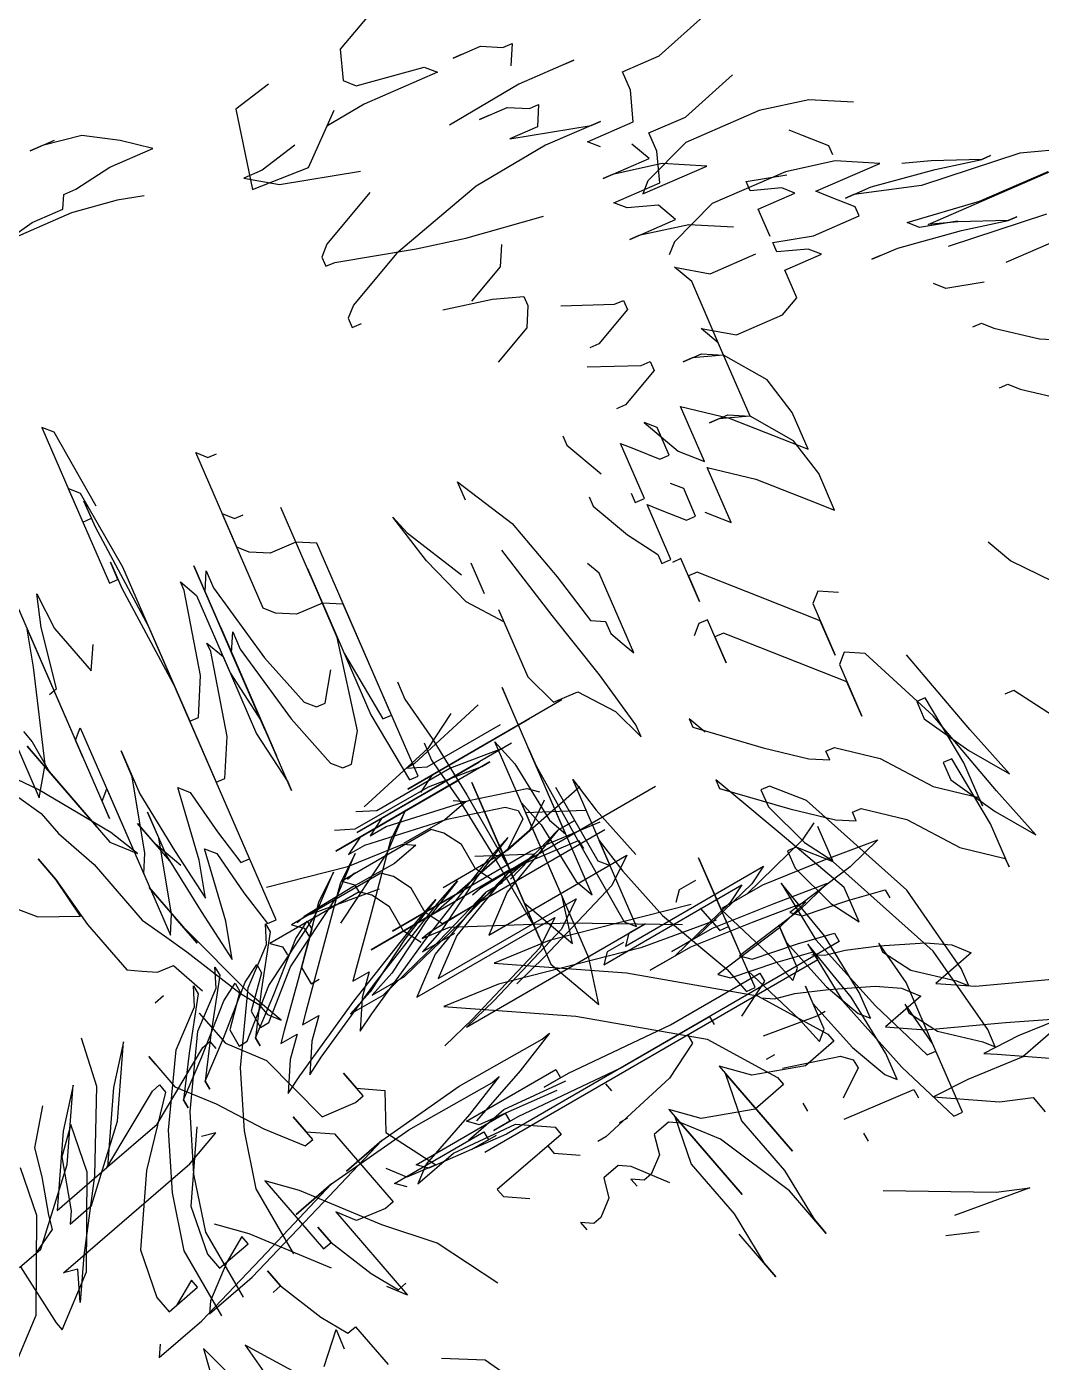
# Model space of a CAD drawing. Header units: millimetres. Extents: x 6517 to 10548, y -1828 to 1073.
# Drawn here: x 9359.4 to 9371.56, y -105.22 to -89.21 of the extents above; entities that cross this region are included whole.
import ezdxf

# ---------------------------------------------------------------- set-up
doc = ezdxf.new("R2010")
doc.units = ezdxf.units.MM
doc.layers.add('AĞAÇLAR', color=7, linetype='Continuous')
doc.layers.add('kapı', color=6, linetype='Continuous', lineweight=9)

# ---------------------------------------------------------------- blocks, each defined once
blk = doc.blocks.new('A$C06865A3D')
at = {"color": 87}
for p, q in [((2.45463, 2.78596), (2.5168, 2.94374)), ((2.50214, 2.84266), (2.47312, 2.78496)), ((2.50562, 2.80358), (2.52277, 2.84711)), ((2.49027, 2.82849), (2.48812, 2.82305)), ((2.48812, 2.82305), (2.49027, 2.82849)), ((2.48812, 2.82305), (2.46651, 2.80014)), ((2.47196, 2.79799), (2.48812, 2.82305)), ((2.45151, 2.76205), (2.47196, 2.79799)), ((2.46651, 2.80014), (2.45463, 2.78596)), ((2.40629, 2.79157), (2.38554, 2.77294)), ((2.39029, 2.75097), (2.40629, 2.79157)), ((2.50464, 2.78511), (2.49062, 2.7655)), ((2.38554, 2.77294), (2.3683, 2.74623)), ((2.56785, 2.75392), (2.59277, 2.76924)), ((2.30004, 2.72622), (2.30214, 2.7656)), ((2.41457, 2.7615), (2.39838, 2.75448)), ((2.40895, 2.73021), (2.42037, 2.75922)), ((2.42037, 2.75922), (2.41457, 2.7615)), ((2.44507, 2.74573), (2.45151, 2.76205)), ((2.49062, 2.7655), (2.48302, 2.7622)), ((2.39838, 2.75448), (2.39029, 2.75097)), ((2.44722, 2.75117), (2.44507, 2.74573)), ((2.55812, 2.74518), (2.56026, 2.75063)), ((2.56026, 2.75063), (2.56785, 2.75392)), ((2.3683, 2.74623), (2.35002, 2.69983)), ((2.2909, 2.70302), (2.30004, 2.72622)), ((2.394, 2.7093), (2.40895, 2.73021)), ((2.41142, 2.70244), (2.42056, 2.72564)), ((2.42056, 2.72564), (2.41247, 2.72213)), ((2.41247, 2.72213), (2.39981, 2.70701)), ((2.39981, 2.70701), (2.394, 2.7093)), ((2.30252, 2.69844), (2.2909, 2.70302)), ((2.42884, 2.69557), (2.41142, 2.70244)), ((2.31765, 2.68578), (2.30252, 2.69844)), ((2.36972, 2.69876), (2.34897, 2.68014)), ((2.35002, 2.69983), (2.3502, 2.66625)), ((2.43007, 2.68168), (2.42884, 2.69557)), ((2.26434, 2.68668), (2.25063, 2.65187)), ((2.26205, 2.68088), (2.26434, 2.68668)), ((2.30622, 2.65677), (2.31765, 2.68578)), ((2.24711, 2.65996), (2.26205, 2.68088)), ((2.34088, 2.67662), (2.32698, 2.6754)), ((2.32945, 2.64762), (2.34088, 2.67662)), ((2.34897, 2.68014), (2.33173, 2.65342)), ((2.41865, 2.65268), (2.43007, 2.68168)), ((2.32698, 2.6754), (2.31431, 2.66029)), ((2.21702, 2.65171), (2.2274, 2.66103)), ((2.2274, 2.66103), (2.22969, 2.66683)), ((2.22969, 2.66683), (2.23901, 2.65645)), ((2.23216, 2.63905), (2.24711, 2.65996)), ((2.31431, 2.66029), (2.30622, 2.65677)), ((2.3502, 2.66625), (2.35372, 2.65816)), ((2.21017, 2.63431), (2.21702, 2.65171)), ((2.23901, 2.65645), (2.23216, 2.63905)), ((2.25063, 2.65187), (2.23815, 2.60318)), ((2.33173, 2.65342), (2.32945, 2.64762)), ((2.40018, 2.63986), (2.41865, 2.65268)), ((2.11393, 2.64543), (2.11763, 2.60376)), ((2.17076, 2.63644), (2.15247, 2.59004)), ((2.16266, 2.63293), (2.17076, 2.63644)), ((2.21245, 2.64011), (2.21017, 2.63431)), ((2.41408, 2.64108), (2.40018, 2.63986)), ((2.46053, 2.62278), (2.41408, 2.64108)), ((2.14086, 2.59461), (2.16266, 2.63293)), ((2.49061, 2.63103), (2.46053, 2.62278)), ((2.51612, 2.62768), (2.49061, 2.63103)), ((2.53935, 2.61852), (2.51612, 2.62768)), ((2.46053, 2.62278), (2.44787, 2.60766)), ((2.45015, 2.61346), (2.46053, 2.62278)), ((2.52317, 2.6115), (2.53935, 2.61852)), ((2.44558, 2.60186), (2.45015, 2.61346)), ((2.4908, 2.59745), (2.52317, 2.6115)), ((2.11763, 2.60376), (2.13277, 2.5911)), ((2.23815, 2.60318), (2.23272, 2.53832)), ((2.38999, 2.59697), (2.39227, 2.60277)), ((2.39227, 2.60277), (2.39808, 2.60048)), ((2.44787, 2.60766), (2.44558, 2.60186)), ((2.13277, 2.5911), (2.14086, 2.59461)), ((2.36695, 2.57254), (2.38999, 2.59697)), ((2.39808, 2.60048), (2.40055, 2.5727)), ((2.46424, 2.58111), (2.4908, 2.59745)), ((2.15247, 2.59004), (2.14577, 2.56388)), ((2.29517, 2.56062), (2.30783, 2.57573)), ((2.30783, 2.57573), (2.31364, 2.57344)), ((2.49908, 2.56738), (2.46424, 2.58111)), ((2.31364, 2.57344), (2.32296, 2.56306)), ((2.40055, 2.5727), (2.39826, 2.5669)), ((2.48289, 2.56036), (2.49908, 2.56738)), ((2.61603, 2.5688), (2.60629, 2.56006)), ((2.67362, 2.57125), (2.61603, 2.5688)), ((2.73452, 2.56611), (2.67362, 2.57125)), ((2.15056, 2.51708), (2.18046, 2.55891)), ((2.27793, 2.5339), (2.29517, 2.56062)), ((2.32296, 2.56306), (2.32544, 2.53529)), ((2.46319, 2.56142), (2.45509, 2.55791)), ((2.48061, 2.55456), (2.46319, 2.56142)), ((2.60629, 2.56006), (2.60959, 2.55248)), ((2.70085, 2.56052), (2.69871, 2.55508)), ((2.74657, 2.54879), (2.70085, 2.56052)), ((2.77148, 2.56411), (2.73452, 2.56611)), ((2.74326, 2.55638), (2.77148, 2.56411)), ((2.47832, 2.54876), (2.48061, 2.55456)), ((2.60959, 2.55248), (2.64227, 2.5396)), ((2.69871, 2.55508), (2.7096, 2.55078)), ((2.7096, 2.55078), (2.74326, 2.55638)), ((2.46214, 2.54173), (2.47832, 2.54876)), ((2.62049, 2.54818), (2.58254, 2.53171)), ((2.64227, 2.5396), (2.62049, 2.54818)), ((2.7738, 2.53806), (2.74657, 2.54879)), ((2.14, 2.54134), (2.13666, 2.51586)), ((2.23272, 2.53832), (2.23642, 2.49665)), ((2.45404, 2.53822), (2.46214, 2.54173)), ((2.48888, 2.52449), (2.45404, 2.53822)), ((2.74344, 2.52488), (2.76835, 2.5402)), ((2.76835, 2.5402), (2.7738, 2.53806)), ((2.58254, 2.53171), (2.54459, 2.51524)), ((2.4588, 2.51624), (2.48079, 2.52098)), ((2.48079, 2.52098), (2.4866, 2.51869)), ((2.4866, 2.51869), (2.48888, 2.52449)), ((2.70763, 2.51385), (2.74344, 2.52488)), ((2.13209, 2.50425), (2.15056, 2.51708)), ((2.13666, 2.51586), (2.13209, 2.50425)), ((2.4252, 2.51608), (2.431, 2.51379)), ((2.431, 2.51379), (2.4588, 2.51624)), ((2.53155, 2.51409), (2.5294, 2.50865)), ((2.55878, 2.50336), (2.53155, 2.51409)), ((2.54459, 2.51524), (2.54244, 2.5098)), ((2.54244, 2.5098), (2.55878, 2.50336)), ((2.68272, 2.49852), (2.70763, 2.51385)), ((2.5294, 2.50865), (2.53271, 2.50106)), ((2.23642, 2.49665), (2.23994, 2.48856)), ((2.68057, 2.49308), (2.68272, 2.49852)), ((2.68602, 2.49094), (2.68057, 2.49308)), ((2.23994, 2.48856), (2.24575, 2.48627)), ((2.24575, 2.48627), (2.24804, 2.49207)), ((2.67629, 2.4822), (2.68602, 2.49094)), ((2.84073, 2.46788), (2.85995, 2.48994)), ((2.86578, 2.48951), (2.86363, 2.46032)), ((2.65137, 2.46688), (2.67629, 2.4822)), ((2.77745, 2.46748), (2.69378, 2.46273)), ((2.8362, 2.4569), (2.77745, 2.46748)), ((2.80856, 2.42916), (2.84073, 2.46788)), ((2.61128, 2.44496), (2.65137, 2.46688)), ((2.69378, 2.46273), (2.67101, 2.45285)), ((2.86363, 2.46032), (2.84938, 2.42615)), ((2.65798, 2.4517), (2.61887, 2.44826)), ((2.71012, 2.4563), (2.65798, 2.4517)), ((2.67101, 2.45285), (2.66887, 2.44741)), ((2.6861, 2.41824), (2.70081, 2.45067)), ((2.70081, 2.45067), (2.70042, 2.42654)), ((2.73191, 2.44771), (2.71012, 2.4563)), ((2.8471, 2.45261), (2.8362, 2.4569)), ((2.83951, 2.44932), (2.8471, 2.45261)), ((2.61887, 2.44826), (2.60583, 2.44711)), ((2.60583, 2.44711), (2.61128, 2.44496)), ((2.66887, 2.44741), (2.67976, 2.44312)), ((2.67976, 2.44312), (2.71128, 2.44327)), ((2.71128, 2.44327), (2.73191, 2.44771)), ((2.81459, 2.43399), (2.83951, 2.44932)), ((2.87314, 2.43027), (2.8861, 2.44692)), ((2.8861, 2.44692), (2.89776, 2.44606)), ((2.7673, 2.42633), (2.77983, 2.43715)), ((2.77983, 2.43715), (2.79192, 2.44213)), ((2.79192, 2.44213), (2.78977, 2.41293)), ((2.79397, 2.42955), (2.81459, 2.43399)), ((2.63936, 2.33377), (2.66501, 2.42993)), ((2.66501, 2.42993), (2.66764, 2.41711)), ((2.73169, 2.43031), (2.66982, 2.19841)), ((2.6848, 2.40048), (2.6995, 2.43291)), ((2.70042, 2.42654), (2.694, 2.37978)), ((2.6995, 2.43291), (2.69911, 2.40878)), ((2.71436, 2.4107), (2.72604, 2.43182)), ((2.72604, 2.43182), (2.73169, 2.43031)), ((2.74809, 2.40427), (2.7673, 2.42633)), ((2.78852, 2.43169), (2.79397, 2.42955)), ((2.8179, 2.4264), (2.78852, 2.43169)), ((2.78977, 2.41293), (2.80856, 2.42916)), ((2.86147, 2.40924), (2.8179, 2.4264)), ((2.84938, 2.42615), (2.84183, 2.40323)), ((2.84809, 2.40864), (2.87314, 2.43027)), ((2.66989, 2.38016), (2.6861, 2.41824)), ((2.63805, 2.31601), (2.6637, 2.41217)), ((2.6637, 2.41217), (2.66634, 2.39935)), ((2.66764, 2.41711), (2.66687, 2.36884)), ((2.73038, 2.41256), (2.66851, 2.18065)), ((2.70116, 2.38393), (2.71436, 2.4107)), ((2.71305, 2.39295), (2.72473, 2.41406)), ((2.71905, 2.41507), (2.75932, 2.40549)), ((2.76146, 2.41093), (2.71905, 2.41507)), ((2.72473, 2.41406), (2.73038, 2.41256)), ((2.80173, 2.40135), (2.76146, 2.41093)), ((2.85932, 2.4038), (2.86147, 2.40924)), ((2.69911, 2.40878), (2.69269, 2.36202)), ((2.73513, 2.38761), (2.74809, 2.40427)), ((2.75932, 2.40549), (2.81477, 2.4025)), ((2.81807, 2.39491), (2.80173, 2.40135)), ((2.81477, 2.4025), (2.85932, 2.4038)), ((2.84183, 2.40323), (2.84809, 2.40864)), ((2.66634, 2.39935), (2.66556, 2.35109)), ((2.66858, 2.3624), (2.6848, 2.40048)), ((2.69985, 2.36617), (2.71305, 2.39295)), ((2.73655, 2.3956), (2.74744, 2.39131)), ((2.76378, 2.38487), (2.73655, 2.3956)), ((2.81048, 2.39161), (2.81807, 2.39491)), ((2.66792, 2.38524), (2.64698, 2.33982)), ((2.67136, 2.38986), (2.70404, 2.37698)), ((2.71493, 2.37269), (2.67136, 2.38986)), ((2.694, 2.37978), (2.70116, 2.38393)), ((2.72844, 2.37637), (2.73513, 2.38761)), ((2.74744, 2.39131), (2.78441, 2.38932)), ((2.76708, 2.37729), (2.76378, 2.38487)), ((2.78441, 2.38932), (2.81048, 2.39161)), ((2.50948, 2.37822), (2.52037, 2.37393)), ((2.60207, 2.34174), (2.50948, 2.37822)), ((2.57906, 2.37603), (2.54887, 2.26291)), ((2.55568, 2.3338), (2.57341, 2.37754)), ((2.66234, 2.35188), (2.66989, 2.38016)), ((2.70404, 2.37698), (2.7486, 2.37828)), ((2.72218, 2.37096), (2.72844, 2.37637)), ((2.7486, 2.37828), (2.76708, 2.37729)), ((2.49957, 2.37301), (2.4709, 2.26554)), ((2.48335, 2.33492), (2.49806, 2.36735)), ((2.52037, 2.37393), (2.57698, 2.35791)), ((2.58126, 2.36879), (2.60519, 2.36565)), ((2.63573, 2.34733), (2.58126, 2.36879)), ((2.60443, 2.31948), (2.65496, 2.36858)), ((2.64216, 2.36365), (2.69431, 2.36825)), ((2.66687, 2.36884), (2.66234, 2.35188)), ((2.69431, 2.36825), (2.71279, 2.36725)), ((2.71279, 2.36725), (2.71493, 2.37269)), ((2.33241, 2.35999), (2.425, 2.32351)), ((2.37598, 2.34283), (2.33241, 2.35999)), ((2.36393, 2.36015), (2.35419, 2.35141)), ((2.47286, 2.31723), (2.36393, 2.36015)), ((2.45963, 2.35943), (2.4649, 2.33379)), ((2.50596, 2.32889), (2.52631, 2.35981)), ((2.52631, 2.35981), (2.53347, 2.36396)), ((2.53912, 2.36245), (2.54589, 2.34247)), ((2.55437, 2.31604), (2.5721, 2.35978)), ((2.5721, 2.35978), (2.57775, 2.35827)), ((2.60519, 2.36565), (2.64216, 2.36365)), ((2.66104, 2.33412), (2.66858, 2.3624)), ((2.69269, 2.36202), (2.69985, 2.36617)), ((2.90853, 2.34746), (2.92148, 2.36412)), ((2.27812, 2.34996), (2.28026, 2.3554)), ((2.35419, 2.35141), (2.34776, 2.33509)), ((2.49826, 2.35525), (2.46959, 2.24778)), ((2.49675, 2.34959), (2.49826, 2.35525)), ((2.53028, 2.35117), (2.54876, 2.35017)), ((2.62831, 2.31254), (2.53028, 2.35117)), ((2.57698, 2.35791), (2.62814, 2.34404)), ((2.60503, 2.22781), (2.63823, 2.35225)), ((2.63823, 2.35225), (2.63522, 2.34094)), ((2.66556, 2.35109), (2.66104, 2.33412)), ((2.75162, 2.34623), (2.75313, 2.35189)), ((2.82697, 2.35642), (2.83262, 2.35491)), ((2.27053, 2.34666), (2.27812, 2.34996)), ((2.33044, 2.32306), (2.27053, 2.34666)), ((2.42616, 2.31048), (2.37598, 2.34283)), ((2.4709, 2.26554), (2.49353, 2.35038)), ((2.49353, 2.35038), (2.47542, 2.28251)), ((2.48205, 2.31716), (2.49675, 2.34959)), ((2.525, 2.34205), (2.53216, 2.3462)), ((2.53216, 2.3462), (2.53781, 2.34469)), ((2.53781, 2.34469), (2.54458, 2.32471)), ((2.54589, 2.34247), (2.5421, 2.28289)), ((2.54876, 2.35017), (2.58903, 2.34059)), ((2.62814, 2.34404), (2.63573, 2.34733)), ((2.71653, 2.32882), (2.76448, 2.3429)), ((2.76448, 2.3429), (2.77031, 2.34247)), ((2.77031, 2.34247), (2.76859, 2.31912)), ((2.78703, 2.34284), (2.79268, 2.34133)), ((2.34776, 2.33509), (2.33803, 2.32635)), ((2.46081, 2.33455), (2.4717, 2.33025)), ((2.46977, 2.28401), (2.48335, 2.33492)), ((2.50465, 2.31113), (2.525, 2.34205)), ((2.53316, 2.30712), (2.55864, 2.33459)), ((2.55864, 2.33459), (2.55519, 2.28789)), ((2.58903, 2.34059), (2.60207, 2.34174)), ((2.64698, 2.33982), (2.60013, 2.2611)), ((2.63693, 2.33449), (2.63391, 2.32318)), ((2.63522, 2.34094), (2.63936, 2.33377)), ((2.69095, 2.2776), (2.70755, 2.33982)), ((2.70755, 2.33982), (2.7132, 2.33831)), ((2.33803, 2.32635), (2.33044, 2.32306)), ((2.4649, 2.33379), (2.46261, 2.27987)), ((2.46959, 2.24778), (2.49222, 2.33262)), ((2.4717, 2.33025), (2.50108, 2.32496)), ((2.48107, 2.281), (2.50596, 2.32889)), ((2.53003, 2.23764), (2.55568, 2.3338)), ((2.57113, 2.23686), (2.59679, 2.33301)), ((2.59679, 2.33301), (2.60356, 2.31303)), ((2.64851, 2.28101), (2.71653, 2.32882)), ((2.425, 2.32351), (2.47071, 2.31178)), ((2.47071, 2.31178), (2.47286, 2.31723)), ((2.50108, 2.32496), (2.54134, 2.31538)), ((2.53804, 2.32297), (2.61429, 2.29292)), ((2.59795, 2.29936), (2.53804, 2.32297)), ((2.54458, 2.32471), (2.54079, 2.26513)), ((2.55347, 2.26453), (2.60443, 2.31948)), ((2.55534, 2.31378), (2.55836, 2.32509)), ((2.55836, 2.32509), (2.55534, 2.31378)), ((2.63391, 2.32318), (2.63805, 2.31601)), ((2.70624, 2.32206), (2.71189, 2.32055)), ((2.71189, 2.32055), (2.71715, 2.29491)), ((2.76859, 2.31912), (2.74894, 2.29121)), ((2.43821, 2.29317), (2.42616, 2.31048)), ((2.46846, 2.26626), (2.48205, 2.31716)), ((2.47976, 2.26324), (2.50465, 2.31113)), ((2.52872, 2.21988), (2.55437, 2.31604)), ((2.54134, 2.31538), (2.59251, 2.30151)), ((2.55608, 2.27117), (2.55534, 2.31378)), ((2.55534, 2.31378), (2.56022, 2.26401)), ((2.56982, 2.2191), (2.59548, 2.31525)), ((2.59548, 2.31525), (2.60225, 2.29527)), ((2.60356, 2.31303), (2.60542, 2.25195)), ((2.6534, 2.29637), (2.62831, 2.31254)), ((2.55403, 2.29602), (2.55705, 2.30733)), ((2.55705, 2.30733), (2.55403, 2.29602)), ((2.59251, 2.30151), (2.59795, 2.29936)), ((2.19909, 2.2931), (2.1915, 2.28981)), ((2.25025, 2.27923), (2.19909, 2.2931)), ((2.31972, 2.29585), (2.40142, 2.26366)), ((2.4232, 2.25508), (2.31972, 2.29585)), ((2.32731, 2.29915), (2.3382, 2.29486)), ((2.33606, 2.28942), (2.32731, 2.29915)), ((2.3382, 2.29486), (2.39151, 2.28642)), ((2.43607, 2.28772), (2.43821, 2.29317)), ((2.55477, 2.25341), (2.55403, 2.29602)), ((2.55403, 2.29602), (2.55891, 2.24625)), ((2.60225, 2.29527), (2.60411, 2.23419)), ((2.61429, 2.29292), (2.6534, 2.29637)), ((2.71715, 2.29491), (2.71487, 2.24099)), ((2.1915, 2.28981), (2.25141, 2.2662)), ((2.32088, 2.28283), (2.33392, 2.28398)), ((2.33392, 2.28398), (2.38293, 2.26466)), ((2.40142, 2.26366), (2.33606, 2.28942)), ((2.39151, 2.28642), (2.42848, 2.28443)), ((2.42848, 2.28443), (2.43607, 2.28772)), ((2.4611, 2.27421), (2.46977, 2.28401)), ((2.49601, 2.28051), (2.50228, 2.28592)), ((2.50228, 2.28592), (2.50099, 2.2684)), ((2.53762, 2.27004), (2.5365, 2.28851)), ((2.5365, 2.28851), (2.54025, 2.25722)), ((2.55519, 2.28789), (2.54678, 2.25329)), ((2.74894, 2.29121), (2.73058, 2.28083)), ((2.24266, 2.27594), (2.259, 2.2695)), ((2.25355, 2.27164), (2.24266, 2.27594)), ((2.47356, 2.19124), (2.25025, 2.27923)), ((2.32633, 2.28068), (2.32088, 2.28283)), ((2.37106, 2.25049), (2.32633, 2.28068)), ((2.47542, 2.28251), (2.47805, 2.26969)), ((2.47805, 2.26969), (2.48107, 2.281)), ((2.48177, 2.24634), (2.49601, 2.28051)), ((2.5421, 2.28289), (2.53003, 2.23764)), ((2.59214, 2.23233), (2.64851, 2.28101)), ((2.66719, 2.21123), (2.69095, 2.2776)), ((2.73058, 2.28083), (2.80057, 2.27567)), ((2.80057, 2.27567), (2.73642, 2.2804)), ((2.73642, 2.2804), (2.76471, 2.26657)), ((2.25141, 2.2662), (2.25355, 2.27164)), ((2.259, 2.2695), (2.3265, 2.24919)), ((2.50099, 2.2684), (2.493, 2.23964)), ((2.53631, 2.25228), (2.53519, 2.27075)), ((2.53519, 2.27075), (2.53894, 2.23946)), ((2.54513, 2.20744), (2.53762, 2.27004)), ((2.55531, 2.22291), (2.55608, 2.27117)), ((2.38293, 2.26466), (2.41776, 2.25723)), ((2.4598, 2.25645), (2.46846, 2.26626)), ((2.47411, 2.26475), (2.47675, 2.25193)), ((2.47675, 2.25193), (2.47976, 2.26324)), ((2.50631, 2.26215), (2.49915, 2.258)), ((2.51911, 2.26479), (2.50631, 2.26215)), ((2.53607, 2.26027), (2.51911, 2.26479)), ((2.54079, 2.26513), (2.52872, 2.21988)), ((2.54887, 2.26291), (2.53607, 2.26027)), ((2.54635, 2.24745), (2.55347, 2.26453)), ((2.56022, 2.26401), (2.57113, 2.23686)), ((2.60013, 2.2611), (2.58588, 2.22693)), ((2.76471, 2.26657), (2.80554, 2.26356)), ((2.80554, 2.26356), (2.8401, 2.25514)), ((2.41776, 2.25723), (2.4232, 2.25508)), ((2.49014, 2.22818), (2.47922, 2.25532)), ((2.47922, 2.25532), (2.48599, 2.23534)), ((2.49915, 2.258), (2.48255, 2.19578)), ((2.54382, 2.18969), (2.53631, 2.25228)), ((2.54025, 2.25722), (2.54815, 2.21876)), ((2.54678, 2.25329), (2.54635, 2.24745)), ((2.554, 2.20515), (2.55477, 2.25341)), ((2.60542, 2.25195), (2.60503, 2.22781)), ((2.71618, 2.25875), (2.71467, 2.25309)), ((2.85176, 2.25428), (2.81677, 2.25686)), ((2.8401, 2.25514), (2.85176, 2.25428)), ((2.3265, 2.24919), (2.38641, 2.22558)), ((2.38856, 2.23102), (2.37106, 2.25049)), ((2.455, 2.20136), (2.48177, 2.24634)), ((2.48459, 2.20504), (2.50553, 2.25046)), ((2.505, 2.24439), (2.49784, 2.24024)), ((2.51781, 2.24703), (2.505, 2.24439)), ((2.53476, 2.24251), (2.51781, 2.24703)), ((2.54757, 2.24515), (2.53476, 2.24251)), ((2.55891, 2.24625), (2.56982, 2.2191)), ((2.76342, 2.24906), (2.73924, 2.2391)), ((2.48883, 2.21042), (2.47791, 2.23756)), ((2.47791, 2.23756), (2.48469, 2.21758)), ((2.49784, 2.24024), (2.48124, 2.17802)), ((2.493, 2.23964), (2.48459, 2.20504)), ((2.48599, 2.23534), (2.51084, 2.19236)), ((2.53894, 2.23946), (2.54684, 2.201)), ((2.60411, 2.23419), (2.60372, 2.21005)), ((2.71487, 2.24099), (2.71336, 2.23533)), ((2.73924, 2.2391), (2.73297, 2.23369)), ((2.22417, 2.22948), (2.24707, 2.22193)), ((2.24081, 2.21652), (2.22417, 2.22948)), ((2.27666, 2.22561), (2.27126, 2.23188)), ((2.28206, 2.21935), (2.27666, 2.22561)), ((2.38641, 2.22558), (2.38856, 2.23102)), ((2.50066, 2.1769), (2.49014, 2.22818)), ((2.58588, 2.22693), (2.59214, 2.23233)), ((2.73297, 2.23369), (2.73211, 2.22202)), ((2.24707, 2.22193), (2.28206, 2.21935)), ((2.48469, 2.21758), (2.50953, 2.1746)), ((2.54815, 2.21876), (2.54927, 2.20028)), ((2.54927, 2.20028), (2.55531, 2.22291)), ((2.64073, 2.21459), (2.64116, 2.22042)), ((2.64116, 2.22042), (2.64484, 2.1908)), ((2.66946, 2.2066), (2.68825, 2.22282)), ((2.68825, 2.22282), (2.69408, 2.22239)), ((2.69408, 2.22239), (2.6902, 2.16985)), ((2.73211, 2.22202), (2.74335, 2.21532)), ((2.23542, 2.20965), (2.35524, 2.16244)), ((2.25506, 2.19563), (2.23542, 2.20965)), ((2.27451, 2.19642), (2.24081, 2.21652)), ((2.49935, 2.15914), (2.48883, 2.21042)), ((2.62476, 2.15706), (2.64073, 2.21459)), ((2.66266, 2.19426), (2.66719, 2.21123)), ((2.74335, 2.21532), (2.74832, 2.20321)), ((2.48459, 2.20504), (2.48416, 2.19921)), ((2.48416, 2.19921), (2.48459, 2.20504)), ((2.55415, 2.15051), (2.54513, 2.20744)), ((2.54684, 2.201), (2.54796, 2.18252)), ((2.54796, 2.18252), (2.554, 2.20515)), ((2.64343, 2.14486), (2.66003, 2.20708)), ((2.65478, 2.16659), (2.66946, 2.2066)), ((2.66003, 2.20708), (2.66568, 2.20557)), ((2.66568, 2.20557), (2.66266, 2.19426)), ((2.74832, 2.20321), (2.74789, 2.19737)), ((2.30309, 2.15784), (2.25506, 2.19563)), ((2.27408, 2.19058), (2.27451, 2.19642)), ((2.41052, 2.19094), (2.41811, 2.19424)), ((2.41811, 2.19424), (2.44748, 2.18895)), ((2.48255, 2.19578), (2.4897, 2.19993)), ((2.4897, 2.19993), (2.49535, 2.19842)), ((2.51084, 2.19236), (2.5274, 2.1637)), ((2.66982, 2.19841), (2.65058, 2.14901)), ((2.66135, 2.1765), (2.66588, 2.19347)), ((2.74789, 2.19737), (2.74162, 2.19197)), ((2.45194, 2.16833), (2.41052, 2.19094)), ((2.44748, 2.18895), (2.47141, 2.1858)), ((2.47141, 2.1858), (2.47356, 2.19124)), ((2.55284, 2.13275), (2.54382, 2.18969)), ((2.64212, 2.12711), (2.65872, 2.18932)), ((2.64484, 2.1908), (2.64766, 2.14951)), ((2.65872, 2.18932), (2.66437, 2.18782)), ((2.66437, 2.18782), (2.66135, 2.1765)), ((2.74162, 2.19197), (2.74746, 2.19154)), ((2.22255, 2.17701), (2.31515, 2.14052)), ((2.36926, 2.18205), (2.39649, 2.17132)), ((2.3856, 2.17562), (2.36926, 2.18205)), ((2.42489, 2.14757), (2.3856, 2.17562)), ((2.48124, 2.17802), (2.4884, 2.18217)), ((2.4884, 2.18217), (2.49405, 2.18067)), ((2.51572, 2.14259), (2.50066, 2.1769)), ((2.69604, 2.16942), (2.70856, 2.18024)), ((2.34104, 2.17432), (2.43364, 2.13783)), ((2.34435, 2.16673), (2.34104, 2.17432)), ((2.36998, 2.1725), (2.40054, 2.17025)), ((2.38696, 2.17125), (2.36998, 2.1725)), ((2.40759, 2.17315), (2.38696, 2.17125)), ((2.39649, 2.17132), (2.43676, 2.16174)), ((2.47159, 2.15431), (2.45194, 2.16833)), ((2.50953, 2.1746), (2.5261, 2.14594)), ((2.53155, 2.15654), (2.53456, 2.16785)), ((2.53456, 2.16785), (2.54285, 2.15352)), ((2.6902, 2.16985), (2.69604, 2.16942)), ((2.35524, 2.16244), (2.34435, 2.16673)), ((2.38314, 2.15929), (2.36208, 2.15666)), ((2.36592, 2.1522), (2.38314, 2.15929)), ((2.43676, 2.16174), (2.47159, 2.15431)), ((2.48747, 2.15012), (2.48484, 2.16294)), ((2.48484, 2.16294), (2.49049, 2.16143)), ((2.49049, 2.16143), (2.50291, 2.13994)), ((2.51441, 2.12483), (2.49935, 2.15914)), ((2.5274, 2.1637), (2.53155, 2.15654)), ((2.65263, 2.1374), (2.65478, 2.16659)), ((2.31515, 2.14052), (2.30309, 2.15784)), ((2.36208, 2.15666), (2.31104, 2.14371)), ((2.54285, 2.15352), (2.55678, 2.13769)), ((2.55678, 2.13769), (2.55415, 2.15051)), ((2.61463, 2.09911), (2.62476, 2.15706)), ((2.40328, 2.14944), (2.44894, 2.14608)), ((2.43364, 2.13783), (2.42489, 2.14757)), ((2.44894, 2.14608), (2.42819, 2.14761)), ((2.49491, 2.14687), (2.43649, 2.14699)), ((2.44833, 2.13776), (2.49045, 2.14302)), ((2.47729, 2.13466), (2.4675, 2.14333)), ((2.4675, 2.14333), (2.47315, 2.14183)), ((2.48616, 2.13236), (2.48353, 2.14518)), ((2.48353, 2.14518), (2.48918, 2.14368)), ((2.50252, 2.11581), (2.48747, 2.15012)), ((2.48918, 2.14368), (2.5016, 2.12219)), ((2.49045, 2.14302), (2.50321, 2.14625)), ((2.52012, 2.14919), (2.49491, 2.14687)), ((2.50321, 2.14625), (2.51151, 2.14564)), ((2.51151, 2.14564), (2.52012, 2.14919)), ((2.51421, 2.13693), (2.51572, 2.14259)), ((2.5261, 2.14594), (2.53024, 2.13878)), ((2.53024, 2.13878), (2.53325, 2.15009)), ((2.53325, 2.15009), (2.54154, 2.13576)), ((2.65058, 2.14901), (2.64343, 2.14486)), ((2.64766, 2.14951), (2.65263, 2.1374)), ((2.43142, 2.13483), (2.44833, 2.13776)), ((2.47315, 2.14183), (2.49536, 2.11166)), ((2.4882, 2.10751), (2.47729, 2.13466)), ((2.50291, 2.13994), (2.51421, 2.13693)), ((2.54154, 2.13576), (2.55547, 2.11993)), ((2.44433, 2.11573), (2.44848, 2.12568)), ((2.44848, 2.12568), (2.47251, 2.12733)), ((2.47598, 2.1169), (2.46619, 2.12557)), ((2.46619, 2.12557), (2.47184, 2.12407)), ((2.50121, 2.09805), (2.48616, 2.13236)), ((2.55547, 2.11993), (2.55284, 2.13275)), ((2.64928, 2.13125), (2.64212, 2.12711)), ((2.47184, 2.12407), (2.49405, 2.0939)), ((2.5016, 2.12219), (2.5129, 2.11917)), ((2.5129, 2.11917), (2.51441, 2.12483)), ((2.58042, 2.11096), (2.59377, 2.1225)), ((2.59377, 2.1225), (2.64973, 2.11837)), ((2.64973, 2.11837), (2.64927, 2.11215)), ((2.34169, 2.11304), (2.35867, 2.11179)), ((2.35867, 2.11179), (2.34169, 2.11304)), ((2.35867, 2.11179), (2.39239, 2.10589)), ((2.38559, 2.10639), (2.35867, 2.11179)), ((2.42974, 2.10313), (2.43704, 2.10943)), ((2.43704, 2.10943), (2.44433, 2.11573)), ((2.48689, 2.08976), (2.47598, 2.1169)), ((2.49536, 2.11166), (2.51344, 2.08866)), ((2.51344, 2.08866), (2.50252, 2.11581)), ((2.58664, 2.11051), (2.56799, 2.11188)), ((2.56799, 2.11188), (2.58042, 2.11096)), ((2.58618, 2.10428), (2.58664, 2.11051)), ((2.64927, 2.11215), (2.64168, 2.09393)), ((2.36711, 2.08724), (2.38559, 2.10639)), ((2.39239, 2.10589), (2.42974, 2.10313)), ((2.45742, 2.10793), (2.45691, 2.10113)), ((2.52021, 2.06868), (2.4882, 2.10751)), ((2.56039, 2.09367), (2.58618, 2.10428)), ((2.49405, 2.0939), (2.51213, 2.07091)), ((2.51213, 2.07091), (2.50121, 2.09805)), ((2.52839, 2.08351), (2.56039, 2.09367)), ((2.61463, 2.09911), (2.61247, 2.06992)), ((2.61247, 2.06992), (2.61463, 2.09911)), ((2.61615, 2.0403), (2.61463, 2.09911)), ((2.64168, 2.09393), (2.62878, 2.08862)), ((2.3212, 2.06669), (2.36711, 2.08724)), ((2.5189, 2.05092), (2.48689, 2.08976)), ((2.51344, 2.08866), (2.51909, 2.08716)), ((2.51909, 2.08716), (2.51344, 2.08866)), ((2.62878, 2.08862), (2.69718, 2.08358)), ((2.5026, 2.07289), (2.52839, 2.08351)), ((2.69718, 2.08358), (2.68428, 2.07827)), ((2.48395, 2.07427), (2.47773, 2.07473)), ((2.47773, 2.07473), (2.5026, 2.07289)), ((2.51213, 2.07091), (2.51778, 2.0694)), ((2.51778, 2.0694), (2.51213, 2.07091)), ((2.54958, 2.04267), (2.52021, 2.06868)), ((2.49454, 2.06101), (2.49497, 2.06684)), ((2.50817, 2.00717), (2.49454, 2.06101)), ((2.49497, 2.06684), (2.50081, 2.06641)), ((2.50081, 2.06641), (2.52695, 2.0234)), ((2.65182, 2.06189), (2.60024, 2.04066)), ((2.54827, 2.02491), (2.5189, 2.05092)), ((2.58046, 2.02231), (2.54958, 2.04267)), ((2.68775, 2.04047), (2.68821, 2.0467)), ((2.68821, 2.0467), (2.71929, 2.0444)), ((2.60024, 2.04066), (2.58067, 2.02959)), ((2.61768, 1.98149), (2.61615, 2.0403)), ((2.63709, 2.03169), (2.66864, 2.03562)), ((2.66864, 2.03562), (2.68775, 2.04047)), ((2.46237, 2.02229), (2.45697, 2.02856)), ((2.45697, 2.02856), (2.47274, 2.00391)), ((2.63709, 2.03169), (2.62465, 2.03261)), ((2.62465, 2.03261), (2.63709, 2.03169)), ((2.63663, 2.02547), (2.63709, 2.03169)), ((2.48938, 1.99095), (2.46237, 2.02229)), ((2.52695, 2.0234), (2.55936, 1.98579)), ((2.57916, 2.00455), (2.54827, 2.02491)), ((2.62567, 2.01025), (2.58046, 2.02231)), ((2.47274, 2.00391), (2.49975, 1.97257)), ((2.50515, 1.9663), (2.50817, 2.00717)), ((2.62436, 1.99249), (2.57916, 2.00455)), ((2.60105, 1.99445), (2.59522, 1.99488)), ((2.59522, 1.99488), (2.59976, 1.97694)), ((2.59933, 1.9711), (2.60105, 1.99445)), ((2.5151, 1.94209), (2.48938, 1.99095)), ((2.55936, 1.98579), (2.58766, 1.97196)), ((2.6151, 1.94646), (2.61768, 1.98149)), ((2.49846, 1.95506), (2.47016, 1.96888)), ((2.49975, 1.97257), (2.50515, 1.9663)), ((2.58766, 1.97196), (2.59933, 1.9711)), ((2.5421, 1.91075), (2.49846, 1.95506)), ((2.6097, 1.95273), (2.6151, 1.94646)), ((2.5138, 1.92458), (2.5151, 1.94209)), ((2.55702, 1.87443), (2.5421, 1.91075))]:
    blk.add_line(p, q, dxfattribs=at)
at = {"color": 84}
for p, q in [((2.48724, 2.88625), (2.46349, 2.85789)), ((2.46696, 2.81881), (2.48411, 2.86234)), ((2.46349, 2.85789), (2.43446, 2.80019)), ((2.45161, 2.84372), (2.44947, 2.83828)), ((2.44947, 2.83828), (2.45161, 2.84372)), ((2.44947, 2.83828), (2.42785, 2.81537)), ((2.4333, 2.81322), (2.44947, 2.83828)), ((2.44437, 2.77743), (2.46696, 2.81881)), ((2.41285, 2.77728), (2.4333, 2.81322)), ((2.42785, 2.81537), (2.41598, 2.80119)), ((2.55411, 2.78448), (2.58331, 2.81068)), ((2.36763, 2.8068), (2.34688, 2.78817)), ((2.43446, 2.80019), (2.40856, 2.7664)), ((2.46598, 2.80034), (2.45196, 2.78073)), ((2.34688, 2.78817), (2.32964, 2.76146)), ((2.52919, 2.76915), (2.55411, 2.78448)), ((2.26139, 2.74145), (2.26349, 2.78083)), ((2.37591, 2.77673), (2.35973, 2.76971)), ((2.38172, 2.77445), (2.37591, 2.77673)), ((2.40642, 2.76096), (2.41285, 2.77728)), ((2.45196, 2.78073), (2.44437, 2.77743)), ((2.35973, 2.76971), (2.35164, 2.7662)), ((2.5216, 2.76586), (2.52919, 2.76915)), ((2.32964, 2.76146), (2.31136, 2.71506)), ((2.40856, 2.7664), (2.40642, 2.76096)), ((2.51946, 2.76042), (2.5216, 2.76586)), ((2.35534, 2.72453), (2.37029, 2.74544)), ((2.25225, 2.71825), (2.26139, 2.74145)), ((2.37381, 2.73736), (2.36115, 2.72224)), ((2.37276, 2.71767), (2.3819, 2.74087)), ((2.3819, 2.74087), (2.37381, 2.73736)), ((2.26386, 2.71367), (2.25225, 2.71825)), ((2.36115, 2.72224), (2.35534, 2.72453)), ((2.39018, 2.7108), (2.37276, 2.71767)), ((2.27899, 2.70101), (2.26386, 2.71367)), ((2.33107, 2.71399), (2.31031, 2.69537)), ((2.31136, 2.71506), (2.31155, 2.68148)), ((2.31507, 2.67339), (2.33107, 2.71399)), ((2.22568, 2.70191), (2.21197, 2.66711)), ((2.2234, 2.69611), (2.22568, 2.70191)), ((2.26757, 2.672), (2.27899, 2.70101)), ((2.31031, 2.69537), (2.29308, 2.66865)), ((2.37999, 2.66791), (2.39142, 2.69691)), ((2.30222, 2.69186), (2.28832, 2.69063)), ((2.29079, 2.66285), (2.30222, 2.69186)), ((2.17837, 2.66695), (2.18874, 2.67626)), ((2.18874, 2.67626), (2.19103, 2.68206)), ((2.19103, 2.68206), (2.20036, 2.67168)), ((2.31155, 2.68148), (2.31507, 2.67339)), ((2.27566, 2.67552), (2.26757, 2.672)), ((2.29308, 2.66865), (2.29079, 2.66285)), ((2.36152, 2.65509), (2.37999, 2.66791)), ((2.17151, 2.64954), (2.17837, 2.66695)), ((2.21197, 2.66711), (2.19949, 2.61842)), ((2.1738, 2.65534), (2.17151, 2.64954)), ((2.37542, 2.65631), (2.36152, 2.65509)), ((2.42187, 2.63801), (2.37542, 2.65631)), ((2.45196, 2.64626), (2.42187, 2.63801)), ((2.47747, 2.64291), (2.45196, 2.64626)), ((2.50069, 2.63376), (2.47747, 2.64291)), ((2.42187, 2.63801), (2.40921, 2.6229)), ((2.41149, 2.6287), (2.42187, 2.63801)), ((2.40692, 2.6171), (2.41149, 2.6287)), ((2.45214, 2.61268), (2.48451, 2.62673)), ((2.48451, 2.62673), (2.50069, 2.63376)), ((2.69783, 2.61828), (2.73908, 2.62716)), ((2.25651, 2.57585), (2.28117, 2.61974)), ((2.35133, 2.6122), (2.35361, 2.618)), ((2.35361, 2.618), (2.35942, 2.61571)), ((2.40921, 2.6229), (2.40692, 2.6171)), ((2.69568, 2.61283), (2.69783, 2.61828)), ((2.32829, 2.58777), (2.35133, 2.6122)), ((2.35942, 2.61571), (2.36189, 2.58793)), ((2.42558, 2.59634), (2.45214, 2.61268)), ((2.46042, 2.58262), (2.42558, 2.59634)), ((2.27498, 2.58867), (2.28431, 2.5783)), ((2.36189, 2.58793), (2.35961, 2.58213)), ((2.57737, 2.58403), (2.56763, 2.57529)), ((2.69586, 2.58134), (2.63496, 2.58648)), ((2.23928, 2.54913), (2.25651, 2.57585)), ((2.28431, 2.5783), (2.28678, 2.55052)), ((2.42453, 2.57665), (2.41644, 2.57314)), ((2.41644, 2.57314), (2.44423, 2.57559)), ((2.44195, 2.56979), (2.42453, 2.57665)), ((2.44423, 2.57559), (2.46042, 2.58262)), ((2.66219, 2.57575), (2.66005, 2.57031)), ((2.70791, 2.56402), (2.66219, 2.57575)), ((2.73282, 2.57934), (2.69586, 2.58134)), ((2.70461, 2.57161), (2.73282, 2.57934)), ((2.15597, 2.53752), (2.1418, 2.57414)), ((2.43966, 2.56399), (2.44195, 2.56979)), ((2.56763, 2.57529), (2.57094, 2.56771)), ((2.57094, 2.56771), (2.60362, 2.55483)), ((2.66005, 2.57031), (2.67094, 2.56601)), ((2.67094, 2.56601), (2.70461, 2.57161)), ((2.42348, 2.55696), (2.43966, 2.56399)), ((2.58183, 2.56341), (2.54388, 2.54694)), ((2.60362, 2.55483), (2.58183, 2.56341)), ((2.73514, 2.55329), (2.70791, 2.56402)), ((2.10134, 2.55658), (2.098, 2.53109)), ((2.19406, 2.55355), (2.19777, 2.51188)), ((2.41539, 2.55345), (2.42348, 2.55696)), ((2.45023, 2.53972), (2.41539, 2.55345)), ((2.70478, 2.54011), (2.7297, 2.55544)), ((2.7297, 2.55544), (2.73514, 2.55329)), ((2.20938, 2.50731), (2.23928, 2.54913)), ((2.54388, 2.54694), (2.50593, 2.53047)), ((2.14091, 2.50309), (2.15597, 2.53752)), ((2.44214, 2.53621), (2.44794, 2.53392)), ((2.44794, 2.53392), (2.45023, 2.53972)), ((2.66897, 2.52908), (2.70478, 2.54011)), ((2.098, 2.53109), (2.14091, 2.50309)), ((2.38654, 2.53131), (2.39235, 2.52903)), ((2.39235, 2.52903), (2.42014, 2.53148)), ((2.49289, 2.52932), (2.49075, 2.52388)), ((2.52012, 2.51859), (2.49289, 2.52932)), ((2.50593, 2.53047), (2.50378, 2.52503)), ((2.64406, 2.51375), (2.66897, 2.52908)), ((2.50378, 2.52503), (2.52012, 2.51859)), ((2.19777, 2.51188), (2.20129, 2.50379)), ((2.64192, 2.50831), (2.64406, 2.51375)), ((2.81161, 2.4706), (2.84379, 2.50931)), ((2.20129, 2.50379), (2.20709, 2.50151)), ((2.20709, 2.50151), (2.20938, 2.50731)), ((2.63763, 2.49743), (2.64736, 2.50617)), ((2.64736, 2.50617), (2.64192, 2.50831)), ((2.86668, 2.50176), (2.85244, 2.46759)), ((2.61271, 2.48211), (2.63763, 2.49743)), ((2.68916, 2.45968), (2.70386, 2.49211)), ((2.70386, 2.49211), (2.70348, 2.46798)), ((2.57262, 2.46019), (2.61271, 2.48211)), ((2.65513, 2.47797), (2.63236, 2.46808)), ((2.73879, 2.48271), (2.65513, 2.47797)), ((2.79755, 2.47213), (2.73879, 2.48271)), ((2.77036, 2.46777), (2.78288, 2.47858)), ((2.78288, 2.47858), (2.79498, 2.48356)), ((2.79498, 2.48356), (2.79283, 2.45437)), ((2.63236, 2.46808), (2.63021, 2.46264)), ((2.66807, 2.47137), (2.6707, 2.45855)), ((2.69325, 2.46294), (2.67147, 2.47153)), ((2.70348, 2.46798), (2.69705, 2.42122)), ((2.71741, 2.45214), (2.7291, 2.47326)), ((2.7291, 2.47326), (2.73475, 2.47175)), ((2.75114, 2.4457), (2.77036, 2.46777)), ((2.79283, 2.45437), (2.81161, 2.4706)), ((2.80844, 2.46784), (2.79755, 2.47213)), ((2.80085, 2.46455), (2.80844, 2.46784)), ((2.85244, 2.46759), (2.84488, 2.44466)), ((2.85115, 2.45007), (2.8762, 2.47171)), ((2.58021, 2.46349), (2.56717, 2.46234)), ((2.56717, 2.46234), (2.57262, 2.46019)), ((2.63021, 2.46264), (2.64111, 2.45835)), ((2.67263, 2.4585), (2.69325, 2.46294)), ((2.67294, 2.42159), (2.68916, 2.45968)), ((2.77594, 2.44922), (2.80085, 2.46455)), ((2.64111, 2.45835), (2.67263, 2.4585)), ((2.6707, 2.45855), (2.66993, 2.41028)), ((2.70421, 2.42537), (2.71741, 2.45214)), ((2.73819, 2.42905), (2.75114, 2.4457)), ((2.74986, 2.44692), (2.75531, 2.44478)), ((2.77924, 2.44164), (2.74986, 2.44692)), ((2.75531, 2.44478), (2.77594, 2.44922)), ((2.84488, 2.44466), (2.85115, 2.45007)), ((2.82281, 2.42447), (2.77924, 2.44164)), ((2.68039, 2.4303), (2.72066, 2.42072)), ((2.7228, 2.42616), (2.68039, 2.4303)), ((2.76307, 2.41658), (2.7228, 2.42616)), ((2.73149, 2.4178), (2.73819, 2.42905)), ((2.58211, 2.41747), (2.55193, 2.30435)), ((2.6654, 2.39331), (2.67294, 2.42159)), ((2.69705, 2.42122), (2.70421, 2.42537)), ((2.72066, 2.42072), (2.77611, 2.41773)), ((2.72523, 2.4124), (2.73149, 2.4178)), ((2.77611, 2.41773), (2.82067, 2.41903)), ((2.82067, 2.41903), (2.82281, 2.42447)), ((2.50262, 2.41444), (2.47395, 2.30698)), ((2.66993, 2.41028), (2.6654, 2.39331)), ((2.69789, 2.41083), (2.70878, 2.40654)), ((2.72512, 2.4001), (2.69789, 2.41083)), ((2.77941, 2.41014), (2.76307, 2.41658)), ((2.77182, 2.40685), (2.77941, 2.41014)), ((2.63271, 2.40509), (2.66538, 2.39222)), ((2.67628, 2.38792), (2.63271, 2.40509)), ((2.70878, 2.40654), (2.74575, 2.40455)), ((2.74575, 2.40455), (2.77182, 2.40685)), ((2.92454, 2.40555), (2.9036, 2.36014)), ((2.91158, 2.3889), (2.92454, 2.40555)), ((2.47082, 2.39345), (2.48171, 2.38916)), ((2.56341, 2.35697), (2.47082, 2.39345)), ((2.64129, 2.39369), (2.63827, 2.38237)), ((2.66538, 2.39222), (2.70994, 2.39352)), ((2.70994, 2.39352), (2.72842, 2.39252)), ((2.72842, 2.39252), (2.72512, 2.4001)), ((2.75468, 2.38767), (2.75619, 2.39332)), ((2.8123, 2.35412), (2.83003, 2.39786)), ((2.83003, 2.39786), (2.83568, 2.39635)), ((2.47395, 2.30698), (2.49659, 2.39182)), ((2.54261, 2.38402), (2.56654, 2.38088)), ((2.59707, 2.36256), (2.54261, 2.38402)), ((2.54895, 2.38391), (2.54516, 2.32433)), ((2.67413, 2.38248), (2.67628, 2.38792)), ((2.71959, 2.37026), (2.76753, 2.38434)), ((2.73997, 2.35524), (2.75468, 2.38767)), ((2.76753, 2.38434), (2.77336, 2.38391)), ((2.77336, 2.38391), (2.77164, 2.36055)), ((2.78293, 2.38013), (2.79009, 2.38428)), ((2.79009, 2.38428), (2.79574, 2.38277)), ((2.86105, 2.3398), (2.91158, 2.3889)), ((2.47283, 2.32545), (2.48641, 2.37636)), ((2.53621, 2.34856), (2.56169, 2.37603)), ((2.56654, 2.38088), (2.6035, 2.37889)), ((2.65003, 2.38126), (2.60318, 2.30253)), ((2.63827, 2.38237), (2.64241, 2.37521)), ((2.65565, 2.38348), (2.67413, 2.38248)), ((2.694, 2.31903), (2.7106, 2.38125)), ((2.7106, 2.38125), (2.71625, 2.37974)), ((2.71625, 2.37974), (2.72151, 2.3541)), ((2.76257, 2.34921), (2.78293, 2.38013)), ((2.79574, 2.38277), (2.80251, 2.36279)), ((2.23946, 2.36519), (2.2416, 2.37063)), ((2.33732, 2.35806), (2.29375, 2.37523)), ((2.32527, 2.37538), (2.31554, 2.36664)), ((2.4342, 2.33246), (2.32527, 2.37538)), ((2.46795, 2.37522), (2.46567, 2.3213)), ((2.53832, 2.37314), (2.58948, 2.35927)), ((2.57419, 2.2783), (2.59984, 2.37445)), ((2.59984, 2.37445), (2.60662, 2.35447)), ((2.65156, 2.32245), (2.71959, 2.37026)), ((2.23187, 2.3619), (2.23946, 2.36519)), ((2.29178, 2.33829), (2.23187, 2.3619)), ((2.31554, 2.36664), (2.30911, 2.35032)), ((2.49162, 2.3664), (2.5101, 2.3654)), ((2.58966, 2.32777), (2.49162, 2.3664)), ((2.5101, 2.3654), (2.55037, 2.35582)), ((2.5584, 2.35521), (2.56141, 2.36653)), ((2.56141, 2.36653), (2.5584, 2.35521)), ((2.58948, 2.35927), (2.59707, 2.36256)), ((2.77164, 2.36055), (2.752, 2.33265)), ((2.55037, 2.35582), (2.56341, 2.35697)), ((2.55913, 2.31261), (2.5584, 2.35521)), ((2.5584, 2.35521), (2.56327, 2.30544)), ((2.60662, 2.35447), (2.60848, 2.29338)), ((2.30911, 2.35032), (2.29937, 2.34158)), ((2.42215, 2.34978), (2.43304, 2.34548)), ((2.43304, 2.34548), (2.46242, 2.3402)), ((2.29937, 2.34158), (2.29178, 2.33829)), ((2.38634, 2.33874), (2.43206, 2.32702)), ((2.46242, 2.3402), (2.50269, 2.33061)), ((2.49938, 2.3382), (2.57564, 2.30816)), ((2.5593, 2.31459), (2.49938, 2.3382)), ((2.39955, 2.3084), (2.3875, 2.32572)), ((2.43206, 2.32702), (2.4342, 2.33246)), ((2.49907, 2.32195), (2.50533, 2.32736)), ((2.50269, 2.33061), (2.55385, 2.31674)), ((2.50533, 2.32736), (2.50404, 2.30984)), ((2.54067, 2.31147), (2.53955, 2.32995)), ((2.53955, 2.32995), (2.54331, 2.29865)), ((2.55825, 2.32932), (2.54983, 2.29473)), ((2.61475, 2.3116), (2.58966, 2.32777)), ((2.752, 2.33265), (2.73364, 2.32226)), ((2.46416, 2.31565), (2.47283, 2.32545)), ((2.46567, 2.3213), (2.46416, 2.31565)), ((2.47848, 2.32394), (2.48111, 2.31112)), ((2.54516, 2.32433), (2.53308, 2.27908)), ((2.5952, 2.27377), (2.65156, 2.32245)), ((2.67024, 2.25267), (2.694, 2.31903)), ((2.73364, 2.32226), (2.80362, 2.31711)), ((2.80362, 2.31711), (2.73947, 2.32184)), ((2.73947, 2.32184), (2.76777, 2.30801)), ((2.28106, 2.31109), (2.36276, 2.2789)), ((2.38455, 2.27031), (2.28106, 2.31109)), ((2.28865, 2.31438), (2.29955, 2.31009)), ((2.2974, 2.30465), (2.28865, 2.31438)), ((2.29955, 2.31009), (2.35285, 2.30166)), ((2.50404, 2.30984), (2.49606, 2.28108)), ((2.54818, 2.24888), (2.54067, 2.31147)), ((2.55385, 2.31674), (2.5593, 2.31459)), ((2.57564, 2.30816), (2.61475, 2.3116)), ((2.16043, 2.30834), (2.15284, 2.30504)), ((2.15284, 2.30504), (2.21275, 2.28143)), ((2.21159, 2.29446), (2.16043, 2.30834)), ((2.36276, 2.2789), (2.2974, 2.30465)), ((2.35285, 2.30166), (2.38982, 2.29966)), ((2.38982, 2.29966), (2.39741, 2.30296)), ((2.39741, 2.30296), (2.39955, 2.3084)), ((2.50936, 2.30359), (2.5022, 2.29944)), ((2.52217, 2.30623), (2.50936, 2.30359)), ((2.53912, 2.30171), (2.52217, 2.30623)), ((2.55193, 2.30435), (2.53912, 2.30171)), ((2.56327, 2.30544), (2.57419, 2.2783)), ((2.60318, 2.30253), (2.58894, 2.26836)), ((2.76777, 2.30801), (2.80859, 2.305)), ((2.80859, 2.305), (2.84315, 2.29658)), ((2.28222, 2.29806), (2.29526, 2.29921)), ((2.28767, 2.29591), (2.28222, 2.29806)), ((2.3324, 2.26572), (2.28767, 2.29591)), ((2.29526, 2.29921), (2.34428, 2.27989)), ((2.49319, 2.26961), (2.48228, 2.29676)), ((2.48228, 2.29676), (2.48905, 2.27678)), ((2.5022, 2.29944), (2.4856, 2.23722)), ((2.54331, 2.29865), (2.5512, 2.26019)), ((2.54983, 2.29473), (2.5494, 2.28889)), ((2.60848, 2.29338), (2.60809, 2.26925)), ((2.81983, 2.2983), (2.76648, 2.29049)), ((2.85482, 2.29572), (2.81983, 2.2983)), ((2.84315, 2.29658), (2.85482, 2.29572)), ((2.204, 2.29117), (2.22034, 2.28473)), ((2.21489, 2.28688), (2.204, 2.29117)), ((2.21275, 2.28143), (2.21489, 2.28688)), ((2.22034, 2.28473), (2.28784, 2.26442)), ((2.76648, 2.29049), (2.74229, 2.28054)), ((2.34428, 2.27989), (2.3791, 2.27246)), ((2.48905, 2.27678), (2.5139, 2.23379)), ((2.74229, 2.28054), (2.73603, 2.27513)), ((2.3791, 2.27246), (2.38455, 2.27031)), ((2.50372, 2.21833), (2.49319, 2.26961)), ((2.58894, 2.26836), (2.5952, 2.27377)), ((2.73603, 2.27513), (2.73517, 2.26345)), ((2.28784, 2.26442), (2.34775, 2.24081)), ((2.3499, 2.24625), (2.3324, 2.26572)), ((2.5512, 2.26019), (2.55232, 2.24172)), ((2.55232, 2.24172), (2.55836, 2.26434)), ((2.64378, 2.25602), (2.64421, 2.26186)), ((2.64421, 2.26186), (2.64789, 2.23224)), ((2.6913, 2.26426), (2.69713, 2.26383)), ((2.73517, 2.26345), (2.7464, 2.25675)), ((2.62782, 2.1985), (2.64378, 2.25602)), ((2.66571, 2.2357), (2.67024, 2.25267)), ((2.7464, 2.25675), (2.75137, 2.24465)), ((2.34775, 2.24081), (2.3499, 2.24625)), ((2.48764, 2.24648), (2.48721, 2.24064)), ((2.48721, 2.24064), (2.48764, 2.24648)), ((2.5572, 2.19195), (2.54818, 2.24888)), ((2.64648, 2.1863), (2.66308, 2.24852)), ((2.65784, 2.20803), (2.67251, 2.24804)), ((2.66308, 2.24852), (2.66873, 2.24701)), ((2.66873, 2.24701), (2.66571, 2.2357)), ((2.75137, 2.24465), (2.75094, 2.23881)), ((2.4856, 2.23722), (2.49276, 2.24137)), ((2.49276, 2.24137), (2.49841, 2.23986)), ((2.67287, 2.23985), (2.65364, 2.19045)), ((2.75094, 2.23881), (2.74468, 2.2334)), ((2.5139, 2.23379), (2.53046, 2.20514)), ((2.64789, 2.23224), (2.65071, 2.19094)), ((2.74468, 2.2334), (2.75051, 2.23297)), ((2.19676, 2.22488), (2.31658, 2.17767)), ((2.69909, 2.21086), (2.71162, 2.22167)), ((2.37186, 2.20617), (2.37945, 2.20947)), ((2.37945, 2.20947), (2.40883, 2.20418)), ((2.5346, 2.19798), (2.53762, 2.20929)), ((2.53762, 2.20929), (2.5459, 2.19496)), ((2.69326, 2.21129), (2.69909, 2.21086)), ((2.41329, 2.18356), (2.37186, 2.20617)), ((2.40883, 2.20418), (2.43275, 2.20103)), ((2.43275, 2.20103), (2.4349, 2.20648)), ((2.49052, 2.19156), (2.48789, 2.20438)), ((2.48789, 2.20438), (2.49354, 2.20287)), ((2.49354, 2.20287), (2.50596, 2.18138)), ((2.53046, 2.20514), (2.5346, 2.19798)), ((2.65569, 2.17884), (2.65784, 2.20803)), ((2.3306, 2.19729), (2.35784, 2.18656)), ((2.34694, 2.19085), (2.3306, 2.19729)), ((2.5459, 2.19496), (2.55983, 2.17913)), ((2.61768, 2.14055), (2.62782, 2.1985)), ((2.30239, 2.18955), (2.39498, 2.15307)), ((2.30569, 2.18196), (2.30239, 2.18955)), ((2.38623, 2.1628), (2.34694, 2.19085)), ((2.35784, 2.18656), (2.39811, 2.17697)), ((2.48034, 2.1761), (2.47055, 2.18477)), ((2.47055, 2.18477), (2.4762, 2.18326)), ((2.50558, 2.15725), (2.49052, 2.19156)), ((2.51726, 2.17837), (2.51877, 2.18402)), ((2.55983, 2.17913), (2.5572, 2.19195)), ((2.65364, 2.19045), (2.64648, 2.1863)), ((2.31658, 2.17767), (2.30569, 2.18196)), ((2.39811, 2.17697), (2.43293, 2.16954)), ((2.43293, 2.16954), (2.41329, 2.18356)), ((2.4762, 2.18326), (2.49842, 2.1531)), ((2.49126, 2.14895), (2.48034, 2.1761)), ((2.50596, 2.18138), (2.51726, 2.17837)), ((2.39498, 2.15307), (2.38623, 2.1628)), ((2.58348, 2.1524), (2.59683, 2.16393)), ((2.59683, 2.16393), (2.61586, 2.14565)), ((2.49842, 2.1531), (2.51649, 2.1301)), ((2.51649, 2.1301), (2.50558, 2.15725)), ((2.58969, 2.15194), (2.57104, 2.15332)), ((2.57104, 2.15332), (2.58348, 2.1524)), ((2.58923, 2.14572), (2.58969, 2.15194)), ((2.61586, 2.14565), (2.65233, 2.15358)), ((2.65233, 2.15358), (2.64473, 2.13537)), ((2.52326, 2.11012), (2.49126, 2.14895)), ((2.58084, 2.1245), (2.58923, 2.14572)), ((2.61768, 2.14055), (2.61553, 2.11136)), ((2.61553, 2.11136), (2.61768, 2.14055)), ((2.61921, 2.08174), (2.61768, 2.14055)), ((2.64473, 2.13537), (2.63184, 2.13006)), ((2.51649, 2.1301), (2.52214, 2.12859)), ((2.52214, 2.12859), (2.51649, 2.1301)), ((2.73176, 2.12873), (2.68734, 2.11971)), ((2.50565, 2.11433), (2.53144, 2.12495)), ((2.53144, 2.12495), (2.58084, 2.1245)), ((2.68734, 2.11971), (2.65487, 2.10333)), ((2.487, 2.11571), (2.48078, 2.11616)), ((2.48078, 2.11616), (2.50565, 2.11433)), ((2.55264, 2.0841), (2.52326, 2.11012)), ((2.4976, 2.10244), (2.49803, 2.10828)), ((2.51122, 2.04861), (2.4976, 2.10244)), ((2.49803, 2.10828), (2.50386, 2.10785)), ((2.65487, 2.10333), (2.6033, 2.0821)), ((2.76011, 2.08931), (2.78544, 2.09371)), ((2.58352, 2.06375), (2.55264, 2.0841)), ((2.6908, 2.08191), (2.69126, 2.08813)), ((2.74005, 2.07087), (2.76011, 2.08931)), ((2.6033, 2.0821), (2.58373, 2.07103)), ((2.62074, 2.02293), (2.61921, 2.08174)), ((2.64014, 2.07313), (2.67169, 2.07706)), ((2.67169, 2.07706), (2.6908, 2.08191)), ((2.46543, 2.06372), (2.46002, 2.06999)), ((2.46002, 2.06999), (2.4758, 2.04535)), ((2.58373, 2.07103), (2.63969, 2.0669)), ((2.64014, 2.07313), (2.62771, 2.07404)), ((2.62771, 2.07404), (2.64014, 2.07313)), ((2.63969, 2.0669), (2.64014, 2.07313)), ((2.49243, 2.03238), (2.46543, 2.06372)), ((2.53001, 2.06483), (2.56242, 2.02722)), ((2.62872, 2.05169), (2.58352, 2.06375)), ((2.4758, 2.04535), (2.50281, 2.01401)), ((2.50821, 2.00774), (2.51122, 2.04861)), ((2.6041, 2.03589), (2.59827, 2.03632)), ((2.59827, 2.03632), (2.60281, 2.01838)), ((2.60238, 2.01254), (2.6041, 2.03589)), ((2.51815, 1.98353), (2.49243, 2.03238)), ((2.56242, 2.02722), (2.59072, 2.0134)), ((2.60281, 2.01838), (2.61275, 1.99416)), ((2.61815, 1.9879), (2.62074, 2.02293)), ((2.50152, 1.99649), (2.47322, 2.01032)), ((2.47322, 2.01032), (2.48359, 1.99195)), ((2.50281, 2.01401), (2.50821, 2.00774)), ((2.59072, 2.0134), (2.60238, 2.01254)), ((2.68484, 2.00099), (2.6476, 1.98972)), ((2.54516, 1.95219), (2.50152, 1.99649)), ((2.61275, 1.99416), (2.61815, 1.9879)), ((2.48359, 1.99195), (2.51146, 1.97228)), ((2.6476, 1.98972), (2.6959, 1.9814)), ((2.51686, 1.96601), (2.51815, 1.98353)), ((2.51146, 1.97228), (2.51686, 1.96601)), ((2.67633, 1.97033), (2.63081, 1.97001)), ((2.63081, 1.97001), (2.67449, 1.94543)), ((2.56007, 1.91587), (2.54516, 1.95219)), ((2.51385, 1.92515), (2.55424, 1.9163)), ((2.55424, 1.9163), (2.56007, 1.91587))]:
    blk.add_line(p, q, dxfattribs=at)
at = {"color": 72}
for p, q in [((2.63956, 2.67393), (2.67585, 2.68647)), ((2.62099, 2.6723), (2.63956, 2.67393)), ((2.46318, 2.48673), (2.4539, 2.48592)), ((2.51359, 2.46687), (2.46318, 2.48673)), ((2.07868, 2.47718), (2.06094, 2.46628)), ((2.068, 2.45007), (2.07868, 2.47718)), ((2.3604, 2.4646), (2.40292, 2.47021)), ((2.40292, 2.47021), (2.44627, 2.46655)), ((2.48035, 2.46208), (2.48727, 2.4683)), ((2.48727, 2.4683), (2.49503, 2.46524)), ((2.06094, 2.46628), (2.04168, 2.4515)), ((2.37203, 2.46002), (2.3604, 2.4646)), ((2.44627, 2.46655), (2.48035, 2.46208)), ((2.49503, 2.46524), (2.50431, 2.46606)), ((2.50431, 2.46606), (2.51359, 2.46687)), ((2.04168, 2.4515), (2.02865, 2.42979)), ((2.09584, 2.45253), (2.08586, 2.43856)), ((2.46108, 2.4473), (2.40998, 2.45401)), ((2.06272, 2.42531), (2.068, 2.45007)), ((2.50831, 2.44211), (2.46108, 2.4473)), ((2.0256, 2.42204), (2.0317, 2.43753)), ((2.08586, 2.43856), (2.0713, 2.41298)), ((2.42174, 2.42701), (2.40235, 2.43465)), ((2.54626, 2.43611), (2.50831, 2.44211)), ((2.55402, 2.43305), (2.54626, 2.43611)), ((2.02865, 2.42979), (2.0256, 2.42204)), ((2.43489, 2.4263), (2.47754, 2.4095)), ((2.50609, 2.42509), (2.53158, 2.43294)), ((2.53158, 2.43294), (2.55402, 2.43305)), ((2.05967, 2.41757), (2.06272, 2.42531)), ((2.0659, 2.41064), (2.05967, 2.41757)), ((2.34749, 2.42048), (2.36065, 2.41977)), ((2.38156, 2.416), (2.34749, 2.42048)), ((2.36065, 2.41977), (2.40317, 2.42538)), ((2.44265, 2.42325), (2.41716, 2.4154)), ((2.49998, 2.4096), (2.50609, 2.42509)), ((2.0713, 2.41298), (2.05452, 2.37039)), ((2.05827, 2.39128), (2.0659, 2.41064)), ((2.41716, 2.4154), (2.38156, 2.416)), ((2.47754, 2.4095), (2.49998, 2.4096)), ((2.05452, 2.37039), (2.05827, 2.39128)), ((2.27906, 2.16278), (2.28736, 2.16217)), ((2.28736, 2.16217), (2.30781, 2.15648)), ((2.28705, 2.15801), (2.36592, 2.1522)), ((2.35347, 2.15311), (2.28705, 2.15801)), ((2.30781, 2.15648), (2.35347, 2.15311)), ((2.31104, 2.14371), (2.27245, 2.12984)), ((2.43649, 2.14699), (2.40328, 2.14944)), ((2.30597, 2.13154), (2.32288, 2.13448)), ((2.32288, 2.13448), (2.33948, 2.13325)), ((2.33948, 2.13325), (2.36885, 2.13527)), ((2.36885, 2.13527), (2.41451, 2.1319)), ((2.41451, 2.1319), (2.43142, 2.13483)), ((2.54093, 2.07069), (2.53616, 2.06268)), ((2.54324, 2.04544), (2.54093, 2.07069)), ((2.43947, 2.05309), (2.4676, 2.03848)), ((2.53558, 1.94154), (2.54324, 2.04544)), ((2.4676, 2.03848), (2.50636, 1.99802)), ((2.6918, 2.01535), (2.68088, 2.03705)), ((2.68088, 2.03705), (2.69303, 2.03197)), ((2.46777, 1.98414), (2.4527, 2.00615)), ((2.50636, 1.99802), (2.53681, 1.95816)), ((2.48376, 1.97461), (2.46777, 1.98414)), ((2.5036, 1.96061), (2.48376, 1.97461)), ((2.51159, 1.95584), (2.5036, 1.96061)), ((2.51452, 1.93891), (2.51159, 1.95584)), ((2.53681, 1.95816), (2.55603, 1.93585)), ((2.54034, 1.94954), (2.53558, 1.94154)), ((2.55603, 1.93585), (2.54034, 1.94954))]:
    blk.add_line(p, q, dxfattribs=at)
blk = doc.blocks.new('21')
at = {"layer": 'AĞAÇLAR', "xscale": 100.0000000000477, "yscale": 100.0000000000477, "zscale": 100.0000000000477, "rotation": 224.9999999999528}
blk.add_blockref('A$C06865A3D', (6127.911, 8049.886), dxfattribs=at)

msp = doc.modelspace()

# ---------------------------------------------------------------- block references
at = {"layer": 'kapı', "color": 7, "xscale": 0.1920239999773912, "yscale": 0.1920239999773912, "zscale": 0.1920239999773912, "rotation": 90}
msp.add_blockref('21', (10844.822, -1272.789, 469.979), dxfattribs=at)

doc.saveas('drawing.dxf')
